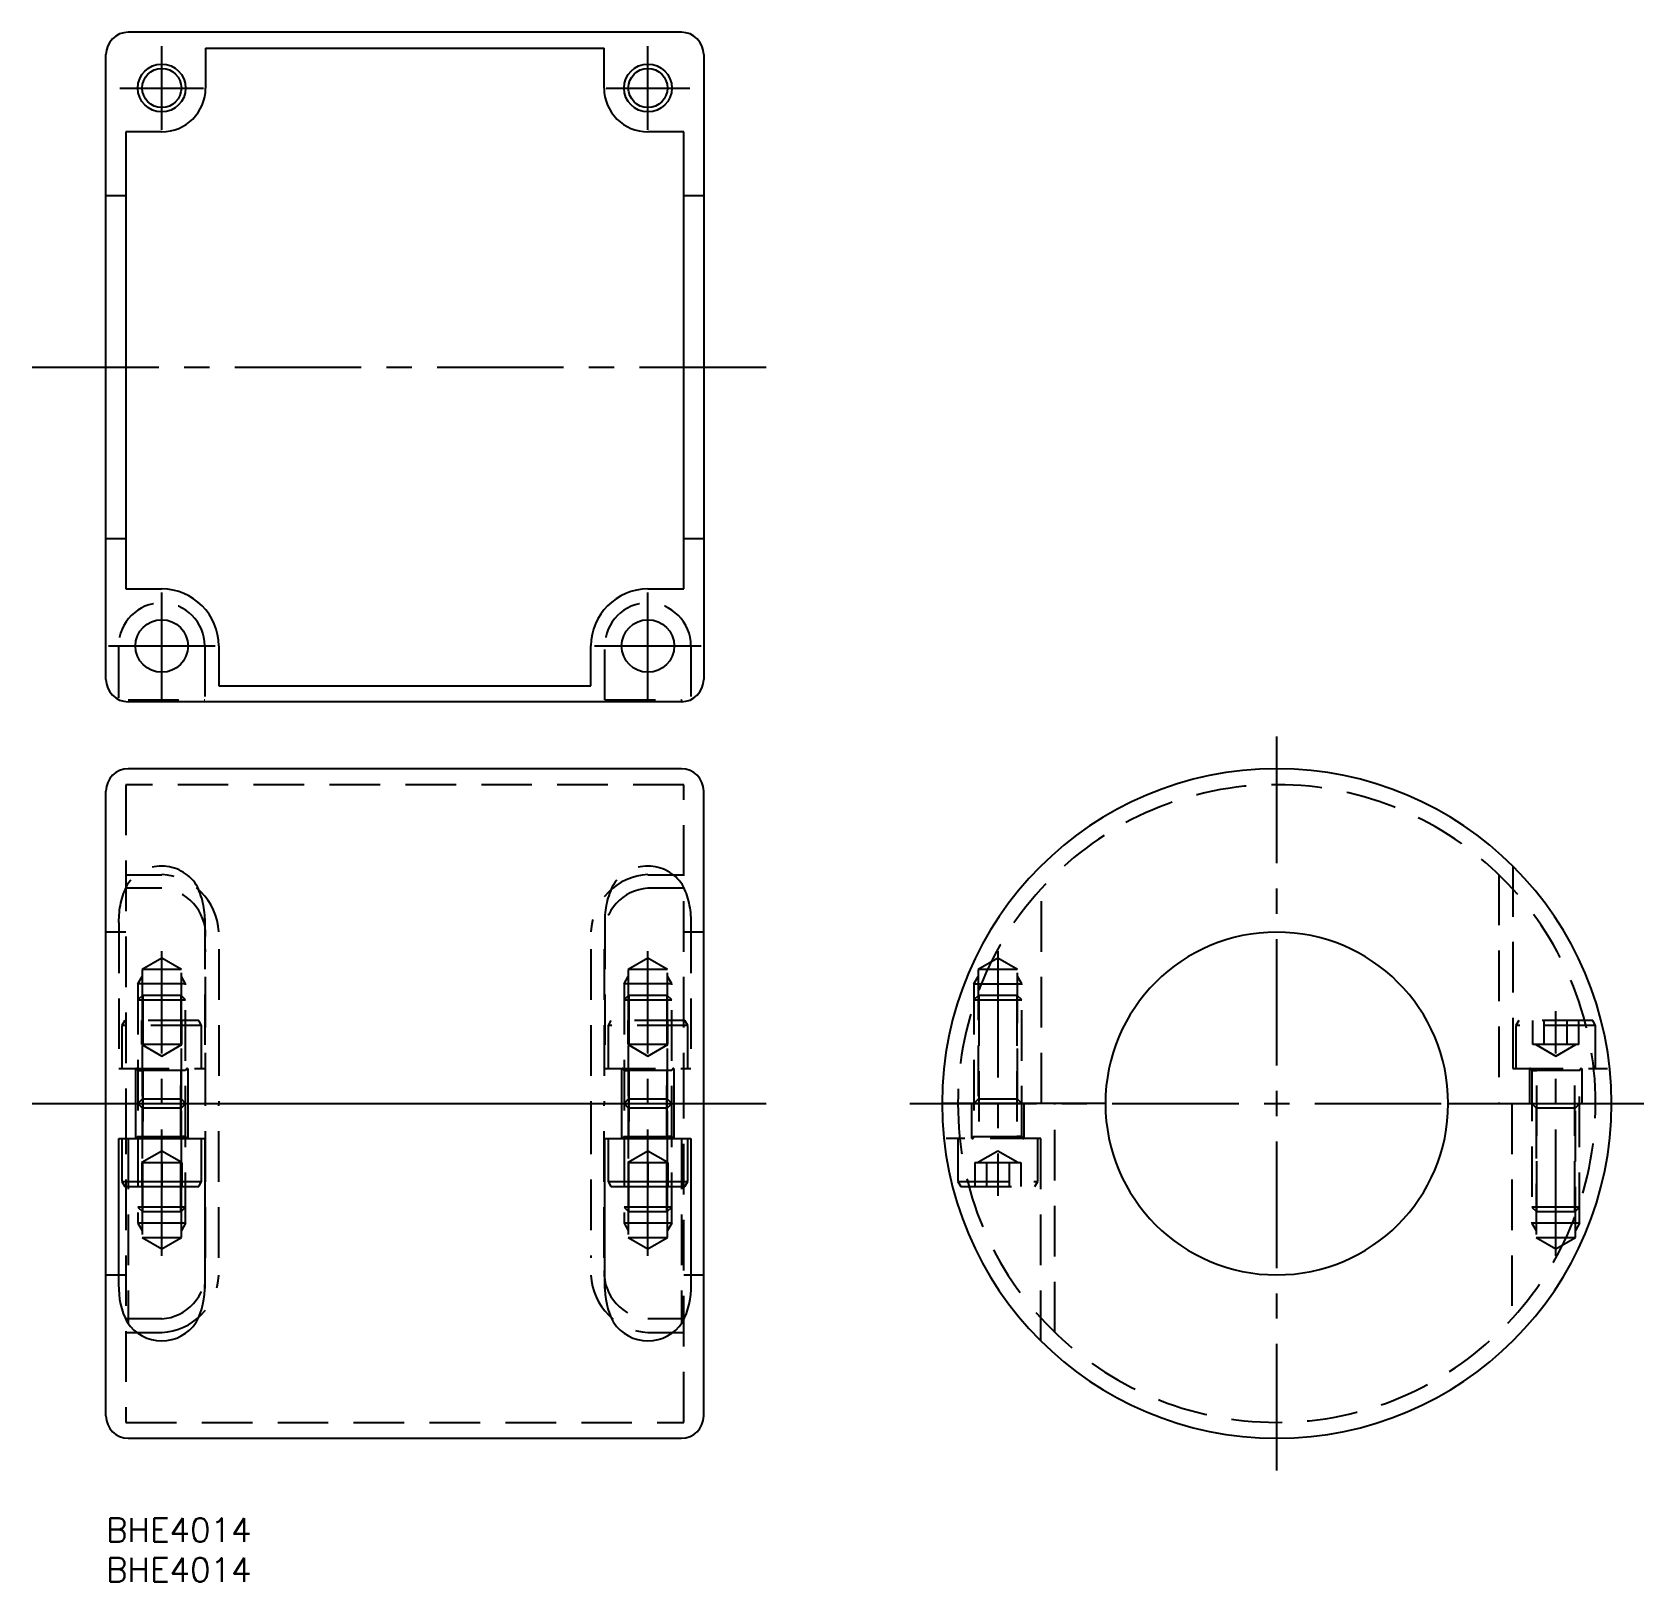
# Model space of a CAD drawing. Extents: x -9 to 193, y -8 to 186.
import ezdxf

# ---------------------------------------------------------------- set-up
doc = ezdxf.new("R2010")
doc.units = 0
doc.header["$LTSCALE"] = 0.5
doc.linetypes.add('CENTER', pattern=[50.8, 31.75, -6.35, 6.35, -6.35])
doc.linetypes.add('DASHED', pattern=[19.05, 12.7, -6.35])
for name, color, linetype in [('MSM_CENTER', 1, 'CENTER'), ('MSM_CONTINUOUS', 7, 'CONTINUOUS'), ('MSM_DASHED', 4, 'DASHED'), ('MSM_NARROW', 5, 'CONTINUOUS'), ('MSM_PART_NUMBER', 7, 'CONTINUOUS')]:
    doc.layers.add(name, color=color, linetype=linetype)
doc.styles.get("Standard").update_dxf_attribs({"font": 'txt.shx', "height": 3, "bigfont": 'bigfont.shx'})

msp = doc.modelspace()

# ---------------------------------------------------------------- linework, layer by layer
at = {"layer": 'MSM_CENTER'}
for p, q in [((7, 174.15), (7, 184.65)), ((68, 174.15), (68, 184.65)), ((1.75, 179.4), (12.25, 179.4)), ((62.75, 179.4), (73.25, 179.4)), ((-9.25, 144.4), (84.25, 144.4)), ((7, 102.71), (7, 116.09)), ((68, 102.71), (68, 116.09)), ((0.31, 109.4), (13.69, 109.4)), ((61.31, 109.4), (74.69, 109.4)), ((146.9, 5.96), (146.9, 98.04)), ((7, 32.87), (7, 71.13)), ((68, 32.87), (68, 71.13)), ((111.9, 71.13), (111.9, 40.4)), ((181.9, 32.87), (181.9, 63.6)), ((-9.25, 52), (84.25, 52)), ((100.86, 52), (192.94, 52))]:
    msp.add_line(p, q, dxfattribs=at)
at = {"layer": 'MSM_CONTINUOUS'}
for p, q in [((72.2, 186.4), (2.8, 186.4)), ((12.5, 184.4), (12.5, 179.4)), ((12.5, 184.4), (62.5, 184.4)), ((62.5, 179.4), (62.5, 184.4)), ((0, 105.2), (0, 183.6)), ((75, 183.6), (75, 105.2)), ((7, 173.9), (2.5, 173.9)), ((2.5, 173.9), (2.5, 116.55)), ((72.5, 173.9), (68, 173.9)), ((72.5, 116.55), (72.5, 173.9)), ((0, 165.9), (2.5, 165.9)), ((72.5, 165.9), (75, 165.9)), ((0, 122.9), (2.5, 122.9)), ((72.5, 122.9), (75, 122.9)), ((2.5, 116.55), (7, 116.55)), ((68, 116.55), (72.5, 116.55)), ((14.15, 109.4), (14.15, 104.4)), ((60.85, 104.4), (60.85, 109.4)), ((14.15, 104.4), (60.85, 104.4)), ((72.2, 102.4), (2.8, 102.4)), ((72.2, 94), (2.8, 94)), ((0, 52), (0, 91.2)), ((75, 52), (75, 91.2)), ((0, 12.8), (0, 52)), ((0, 52), (75, 52)), ((75, 12.8), (75, 52)), ((125.4, 52), (104.9, 52)), ((125.4, 52), (104.9, 52)), ((168.4, 52), (188.9, 52)), ((168.4, 52), (188.9, 52)), ((1.6, 47.6), (12.4, 47.6)), ((1.6, 29.28), (1.6, 47.6)), ((1.6, 47.6), (12.4, 47.6)), ((2, 47.6), (2, 42.2)), ((12, 42.2), (12, 47.6)), ((12.4, 47.6), (12.4, 28.78)), ((62.6, 47.6), (73.4, 47.6)), ((62.6, 28.78), (62.6, 47.6)), ((62.6, 47.6), (73.4, 47.6)), ((63, 47.6), (63, 42.2)), ((73, 42.2), (73, 47.6)), ((73.4, 47.6), (73.4, 29.28)), ((2, 42.2), (2.35, 41.6)), ((2, 42.2), (12, 42.2)), ((2.35, 41.6), (11.65, 41.6)), ((11.65, 41.6), (12, 42.2)), ((63, 42.2), (63.35, 41.6)), ((63, 42.2), (73, 42.2)), ((63.35, 41.6), (72.65, 41.6)), ((72.65, 41.6), (73, 42.2)), ((2.8, 10), (72.2, 10))]:
    msp.add_line(p, q, dxfattribs=at)
for centre, radius in [((7, 179.4), 2.46), ((68, 179.4), 2.46), ((7, 109.4), 3.3), ((68, 109.4), 3.3)]:
    msp.add_circle(centre, radius, dxfattribs=at)
for centre, radius, start, end in [((2.8, 183.6), 2.8, 90, 180), ((72.2, 183.6), 2.8, 0, 90), ((7, 179.4), 5.5, 270, 0), ((68, 179.4), 5.5, 180, 270), ((7, 109.4), 7.15, 0, 90), ((68, 109.4), 7.15, 90, 180), ((2.8, 105.2), 2.8, 180, 270), ((72.2, 105.2), 2.8, 270, 0), ((2.8, 91.2), 2.8, 90, 180), ((72.2, 91.2), 2.8, 0, 90), ((146.9, 52), 42, 0, 180), ((146.9, 52), 21.5, 0, 180), ((146.9, 52), 42, 180, 0), ((146.9, 52), 21.5, 180, 0), ((11.38, 29.01), 9.79, 178.4509, 207.1292), ((2.62, 29.01), 9.79, 332.8708, 1.5491), ((72.38, 29.01), 9.79, 178.4509, 207.1292), ((63.62, 29.01), 9.79, 332.8708, 1.5491), ((7, 27.4), 5.18, 213.3999, 326.6001), ((68, 27.4), 5.18, 213.3999, 326.6001), ((2.8, 12.8), 2.8, 180, 270), ((72.2, 12.8), 2.8, 270, 0)]:
    msp.add_arc(centre, radius, start, end, dxfattribs=at)
at = {"layer": 'MSM_DASHED'}
for p, q in [((1.6, 102.9), (1.6, 109.4)), ((12.4, 109.4), (12.4, 102.63)), ((62.6, 102.63), (62.6, 109.4)), ((73.4, 109.4), (73.4, 102.9)), ((2.8, 102.63), (12.4, 102.63)), ((62.6, 102.63), (72.2, 102.63)), ((72.2, 102.63), (72.2, 102.4)), ((2.5, 92), (2.5, 52)), ((72.5, 92), (2.5, 92)), ((72.5, 52), (72.5, 92)), ((176.5, 81.79), (176.5, 56.4)), ((2.5, 80.71), (7, 80.71)), ((7, 79.01), (2.5, 79.01)), ((68, 80.71), (72.5, 80.71)), ((72.5, 79.01), (68, 79.01)), ((117.4, 52), (117.4, 79.01)), ((174.75, 80.71), (174.75, 52)), ((12.4, 75.22), (12.4, 56.4)), ((62.6, 75.22), (62.6, 56.4)), ((2.5, 73.5), (0, 73.5)), ((1.6, 74.72), (1.6, 56.4)), ((75, 73.5), (72.5, 73.5)), ((73.4, 74.72), (73.4, 56.4)), ((12.5, 52), (12.5, 71.36)), ((14.15, 71.36), (14.15, 52)), ((60.85, 71.36), (60.85, 52)), ((62.5, 71.36), (62.5, 52)), ((7, 70.22), (4.54, 68.8)), ((4.54, 68.8), (4.54, 52.54)), ((9.46, 68.8), (4.54, 68.8)), ((9.46, 68.8), (7, 70.22)), ((9.46, 52.54), (9.46, 68.8)), ((68, 70.22), (65.54, 68.8)), ((65.54, 68.8), (65.54, 52.54)), ((70.46, 68.8), (65.54, 68.8)), ((70.46, 68.8), (68, 70.22)), ((70.46, 52.54), (70.46, 68.8)), ((111.9, 70.22), (109.44, 68.8)), ((109.44, 68.8), (109.44, 52.54)), ((114.36, 68.8), (109.44, 68.8)), ((114.36, 68.8), (111.9, 70.22)), ((114.36, 52.54), (114.36, 68.8)), ((4, 67), (4.54, 67.94)), ((4, 67), (4, 47.85)), ((10, 67), (4, 67)), ((10, 67), (9.46, 67.94)), ((10, 47.85), (10, 67)), ((65, 67), (65.54, 67.94)), ((65, 67), (65, 47.85)), ((71, 67), (65, 67)), ((71, 67), (70.46, 67.94)), ((71, 47.85), (71, 67)), ((108.9, 67), (109.44, 67.94)), ((108.9, 67), (108.9, 47.85)), ((108.9, 67), (114.9, 67)), ((114.9, 67), (114.36, 67.94)), ((114.9, 47.85), (114.9, 67)), ((4.61, 65.6), (4, 64.99)), ((4, 64.99), (10, 64.99)), ((4.61, 65.6), (9.39, 65.6)), ((4.61, 65.6), (4.61, 47.85)), ((10, 64.99), (9.39, 65.6)), ((9.39, 65.6), (9.39, 47.85)), ((65.61, 65.6), (65, 64.99)), ((65, 64.99), (71, 64.99)), ((65.61, 65.6), (70.39, 65.6)), ((65.61, 65.6), (65.61, 47.85)), ((71, 64.99), (70.39, 65.6)), ((70.39, 65.6), (70.39, 47.85)), ((109.51, 65.6), (108.9, 64.99)), ((108.9, 64.99), (114.9, 64.99)), ((109.51, 65.6), (114.29, 65.6)), ((109.51, 65.6), (109.51, 47.85)), ((109.51, 65.6), (109.51, 47.85)), ((114.9, 64.99), (114.29, 65.6)), ((114.29, 65.6), (114.29, 47.85)), ((114.29, 65.6), (114.29, 47.85)), ((2.35, 62.4), (2, 61.8)), ((12, 61.8), (2, 61.8)), ((2, 61.8), (2, 56.4)), ((11.65, 62.4), (2.35, 62.4)), ((4.5, 59.4), (4.5, 62.4)), ((9.5, 59.4), (9.5, 62.4)), ((12, 61.8), (11.65, 62.4)), ((12, 56.4), (12, 61.8)), ((63.35, 62.4), (63, 61.8)), ((63, 61.8), (63, 56.4)), ((73, 61.8), (63, 61.8)), ((72.65, 62.4), (63.35, 62.4)), ((65.5, 59.4), (65.5, 62.4)), ((70.5, 59.4), (70.5, 62.4)), ((73, 61.8), (72.65, 62.4)), ((73, 56.4), (73, 61.8)), ((177.25, 62.4), (176.9, 61.8)), ((186.9, 61.8), (176.9, 61.8)), ((176.9, 61.8), (176.9, 56.4)), ((186.55, 62.4), (177.25, 62.4)), ((179.01, 59.4), (179.01, 62.4)), ((180.46, 59.4), (180.46, 62.4)), ((183.34, 59.4), (183.34, 62.4)), ((184.79, 59.4), (184.79, 62.4)), ((186.9, 61.8), (186.55, 62.4)), ((186.9, 56.4), (186.9, 61.8)), ((4.5, 59.4), (7, 57.96)), ((9.5, 59.4), (4.5, 59.4)), ((7, 57.96), (9.5, 59.4)), ((65.5, 59.4), (68, 57.96)), ((70.5, 59.4), (65.5, 59.4)), ((68, 57.96), (70.5, 59.4)), ((184.79, 59.4), (179.01, 59.4)), ((179.4, 59.4), (181.9, 57.96)), ((181.9, 57.96), (184.4, 59.4)), ((1.6, 56.4), (12.4, 56.4)), ((1.6, 56.4), (12.4, 56.4)), ((3.7, 56.4), (3.7, 52)), ((10, 56.15), (4, 56.15)), ((4, 56.15), (4.61, 56.15)), ((4.61, 38.4), (4.61, 56.15)), ((9.39, 38.4), (9.39, 56.15)), ((10, 56.15), (9.39, 56.15)), ((10.3, 52), (10.3, 56.4)), ((62.6, 56.4), (73.4, 56.4)), ((62.6, 56.4), (73.4, 56.4)), ((64.7, 56.4), (64.7, 52)), ((71, 56.15), (65, 56.15)), ((65, 56.15), (65.61, 56.15)), ((65.61, 38.4), (65.61, 56.15)), ((70.39, 38.4), (70.39, 56.15)), ((71, 56.15), (70.39, 56.15)), ((71.3, 52), (71.3, 56.4)), ((176.5, 56.4), (188.4, 56.4)), ((178.6, 56.4), (178.6, 52)), ((178.9, 56.15), (178.9, 37)), ((184.9, 56.15), (178.9, 56.15)), ((178.9, 56.15), (179.51, 56.15)), ((178.9, 56.15), (179.51, 56.15)), ((179.51, 38.4), (179.51, 56.15)), ((179.51, 38.4), (179.51, 56.15)), ((184.29, 38.4), (184.29, 56.15)), ((184.9, 56.15), (184.29, 56.15)), ((184.29, 38.4), (184.29, 56.15)), ((184.9, 56.15), (184.29, 56.15)), ((184.9, 37), (184.9, 56.15)), ((185.2, 52), (185.2, 56.4)), ((2.5, 52), (2.5, 12)), ((3.7, 52), (3.7, 47.6)), ((4.54, 52.54), (4, 52)), ((4, 52), (4.54, 51.46)), ((9.46, 52.54), (4.54, 52.54)), ((4.54, 51.46), (4.54, 35.2)), ((4.54, 51.46), (9.46, 51.46)), ((10, 52), (9.46, 52.54)), ((9.46, 51.46), (10, 52)), ((9.46, 35.2), (9.46, 51.46)), ((10.3, 47.6), (10.3, 52)), ((12.5, 32.64), (12.5, 52)), ((14.15, 32.64), (14.15, 52)), ((60.85, 52), (60.85, 32.64)), ((62.5, 32.64), (62.5, 52)), ((64.7, 52), (64.7, 47.6)), ((65.54, 52.54), (65, 52)), ((65, 52), (65.54, 51.46)), ((70.46, 52.54), (65.54, 52.54)), ((65.54, 51.46), (65.54, 35.2)), ((65.54, 51.46), (70.46, 51.46)), ((71, 52), (70.46, 52.54)), ((70.46, 51.46), (71, 52)), ((70.46, 35.2), (70.46, 51.46)), ((71.3, 47.6), (71.3, 52)), ((72.5, 12), (72.5, 52)), ((108.6, 52), (108.6, 47.6)), ((109.44, 52.54), (108.9, 52)), ((114.36, 52.54), (109.44, 52.54)), ((114.9, 52), (114.36, 52.54)), ((115.2, 47.6), (115.2, 52)), ((119.05, 23.29), (119.05, 52)), ((176.4, 52), (176.4, 24.99)), ((178.9, 52), (179.44, 51.46)), ((179.44, 51.46), (179.44, 35.2)), ((179.44, 51.46), (184.36, 51.46)), ((184.36, 51.46), (184.9, 52)), ((184.36, 35.2), (184.36, 51.46)), ((2.8, 47.6), (2.8, 24.34)), ((4, 47.85), (4, 37)), ((4, 47.85), (10, 47.85)), ((4, 47.85), (4.61, 47.85)), ((10, 47.85), (9.39, 47.85)), ((10, 37), (10, 47.85)), ((65, 47.85), (65, 37)), ((65, 47.85), (71, 47.85)), ((65, 47.85), (65.61, 47.85)), ((71, 47.85), (70.39, 47.85)), ((71, 37), (71, 47.85)), ((72.2, 47.6), (72.2, 24.34)), ((117.3, 47.6), (105.4, 47.6)), ((106.9, 47.6), (106.9, 42.2)), ((108.9, 47.85), (114.9, 47.85)), ((108.9, 47.85), (109.51, 47.85)), ((108.9, 47.85), (109.51, 47.85)), ((114.9, 47.85), (114.29, 47.85)), ((114.9, 47.85), (114.29, 47.85)), ((116.9, 42.2), (116.9, 47.6)), ((117.3, 22.21), (117.3, 47.6)), ((7, 46.04), (4.5, 44.6)), ((4.5, 44.6), (4.5, 41.6)), ((4.5, 44.6), (9.5, 44.6)), ((9.5, 44.6), (7, 46.04)), ((7, 44.6), (7, 41.6)), ((9.5, 44.6), (9.5, 41.6)), ((68, 46.04), (65.5, 44.6)), ((65.5, 44.6), (65.5, 41.6)), ((65.5, 44.6), (70.5, 44.6)), ((70.5, 44.6), (68, 46.04)), ((68, 44.6), (68, 41.6)), ((70.5, 44.6), (70.5, 41.6)), ((109.01, 44.6), (109.01, 41.6)), ((109.01, 44.6), (114.79, 44.6)), ((111.9, 46.04), (109.4, 44.6)), ((110.46, 44.6), (110.46, 41.6)), ((114.4, 44.6), (111.9, 46.04)), ((113.34, 44.6), (113.34, 41.6)), ((114.79, 44.6), (114.79, 41.6)), ((106.9, 42.2), (116.9, 42.2)), ((106.9, 42.2), (107.25, 41.6)), ((107.25, 41.6), (116.55, 41.6)), ((116.55, 41.6), (116.9, 42.2)), ((10, 39.01), (4, 39.01)), ((4, 39.01), (4.61, 38.4)), ((9.39, 38.4), (10, 39.01)), ((71, 39.01), (65, 39.01)), ((65, 39.01), (65.61, 38.4)), ((70.39, 38.4), (71, 39.01)), ((184.9, 39.01), (178.9, 39.01)), ((178.9, 39.01), (179.51, 38.4)), ((184.29, 38.4), (184.9, 39.01)), ((10, 37), (4, 37)), ((4, 37), (4.54, 36.06)), ((9.39, 38.4), (4.61, 38.4)), ((10, 37), (9.46, 36.06)), ((71, 37), (65, 37)), ((65, 37), (65.54, 36.06)), ((70.39, 38.4), (65.61, 38.4)), ((71, 37), (70.46, 36.06)), ((184.9, 37), (178.9, 37)), ((178.9, 37), (179.44, 36.06)), ((184.29, 38.4), (179.51, 38.4)), ((184.9, 37), (184.36, 36.06)), ((4.54, 35.2), (7, 33.78)), ((4.54, 35.2), (9.46, 35.2)), ((7, 33.78), (9.46, 35.2)), ((65.54, 35.2), (68, 33.78)), ((65.54, 35.2), (70.46, 35.2)), ((68, 33.78), (70.46, 35.2)), ((179.44, 35.2), (184.36, 35.2)), ((179.44, 35.2), (181.9, 33.78)), ((181.9, 33.78), (184.36, 35.2)), ((0, 30.5), (2.5, 30.5)), ((72.5, 30.5), (75, 30.5)), ((7, 24.99), (2.5, 24.99)), ((72.5, 24.99), (68, 24.99)), ((2.5, 23.29), (7, 23.29)), ((68, 23.29), (72.5, 23.29)), ((2.5, 12), (72.5, 12))]:
    msp.add_line(p, q, dxfattribs=at)
for centre, radius, start, end in [((7, 109.4), 5.4, 0, 180), ((68, 109.4), 5.4, 0, 180), ((146.9, 52), 40, 0, 180), ((7, 76.6), 5.18, 33.3999, 146.6001), ((68, 76.6), 5.18, 33.3999, 146.6001), ((11.38, 74.99), 9.79, 152.8708, 181.5491), ((6.65, 73.22), 7.5, 2.411, 87.3611), ((6.62, 73.14), 5.89, 358.3254, 86.2569), ((2.62, 74.99), 9.79, 358.4509, 27.1292), ((68.35, 73.22), 7.5, 92.6389, 177.589), ((68.38, 73.14), 5.89, 93.7431, 181.6746), ((72.38, 74.99), 9.79, 152.8708, 181.5491), ((63.62, 74.99), 9.79, 358.4509, 27.1292), ((3.75, 56.15), 0.25, 0, 90), ((10.25, 56.15), 0.25, 90, 180), ((64.75, 56.15), 0.25, 0, 90), ((71.25, 56.15), 0.25, 90, 180), ((178.65, 56.15), 0.25, 0, 90), ((185.15, 56.15), 0.25, 90, 180), ((146.9, 52), 40, 180, 0), ((3.75, 47.85), 0.25, 270, 0), ((10.25, 47.85), 0.25, 180, 270), ((64.75, 47.85), 0.25, 270, 0), ((71.25, 47.85), 0.25, 180, 270), ((108.65, 47.85), 0.25, 270, 0), ((115.15, 47.85), 0.25, 180, 270), ((6.62, 30.86), 5.89, 273.7431, 1.6746), ((6.65, 30.78), 7.5, 272.6389, 357.589), ((68.35, 30.78), 7.5, 182.411, 267.3611), ((68.38, 30.86), 5.89, 178.3254, 266.2569)]:
    msp.add_arc(centre, radius, start, end, dxfattribs=at)
at = {"layer": 'MSM_NARROW'}
for centre in [(7, 179.4), (68, 179.4)]:
    msp.add_circle(centre, 3, dxfattribs=at)

# ---------------------------------------------------------------- texts
at = {"layer": 'MSM_PART_NUMBER'}
for p in [(0, -3), (0, -8)]:
    msp.add_text('BHE4014', height=3, dxfattribs=at).set_placement(p)

doc.saveas('drawing.dxf')
